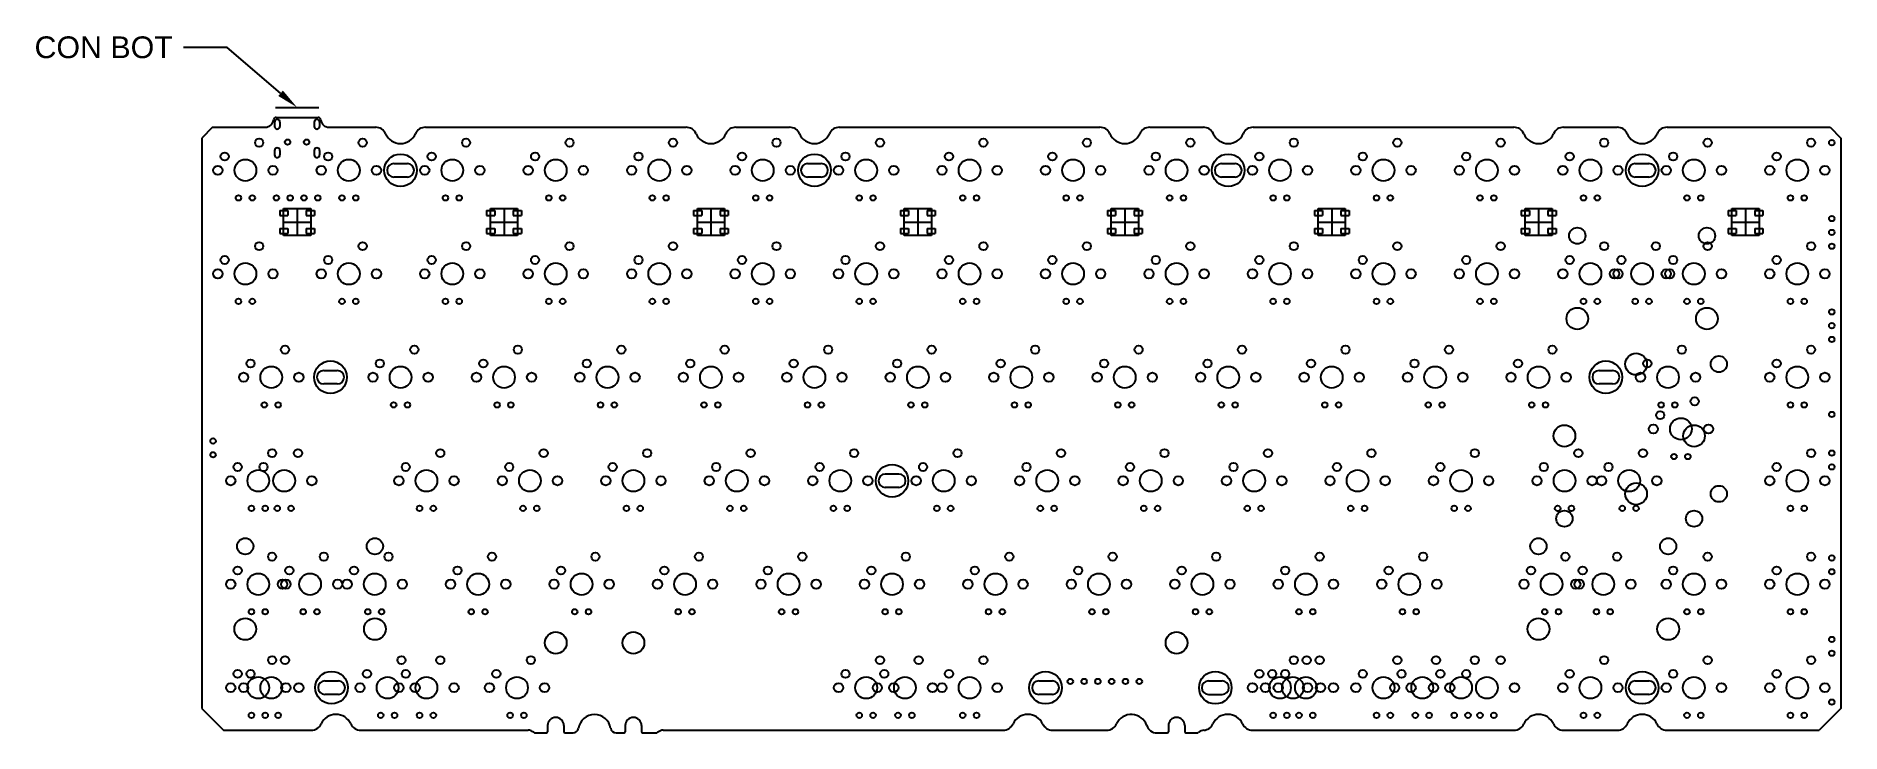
# Model space of a CAD drawing. Header units: millimetres. Extents: x 367 to 699, y 619 to 747.
import ezdxf
from ezdxf import colors
from ezdxf.entities.mleader import LeaderData, LeaderLine
from ezdxf.math import Vec2, Vec3

# ---------------------------------------------------------------- set-up
doc = ezdxf.new("R2010")
doc.units = ezdxf.units.MM
doc.layers.add('bmini', color=150, linetype='Continuous')
doc.styles.get("Standard").update_dxf_attribs({"font": 'arial.ttf'})

msp = doc.modelspace()

# ---------------------------------------------------------------- linework, layer by layer
at = {"layer": 'bmini', "color": 2}
for p, q in [((410.88, 731.22), (410.88, 730.42)), ((411.88, 731.22), (411.88, 730.42)), ((418.18, 731.22), (418.18, 730.42)), ((419.18, 731.22), (419.18, 730.42)), ((410.88, 725.97), (410.88, 725.17)), ((411.88, 725.97), (411.88, 725.17)), ((418.18, 725.97), (418.18, 725.17)), ((419.18, 725.97), (419.18, 725.17)), ((551.59, 628.34), (554.1, 628.34)), ((582.85, 628.34), (585.36, 628.34)), ((554.1, 625.85), (551.59, 625.85)), ((582.85, 625.85), (585.36, 625.85))]:
    msp.add_line(p, q, dxfattribs=at)
at = {"layer": 'bmini', "color": 5}
msp.add_line((411.03, 733.92), (419.03, 733.92), dxfattribs=at)
at = {"layer": 'bmini'}
for p, q in [((411.17, 732.07), (418.9, 732.07)), ((399.48, 730.27), (397.48, 728.27)), ((397.48, 728.27), (397.48, 623.27)), ((399.48, 730.27), (409.18, 730.27)), ((420.89, 730.27), (429.5, 730.27)), ((438.67, 730.27), (486.65, 730.27)), ((495.82, 730.27), (505.7, 730.27)), ((514.87, 730.27), (562.85, 730.27)), ((572.02, 730.27), (581.9, 730.27)), ((591.07, 730.27), (639.05, 730.27)), ((648.22, 730.27), (658.1, 730.27)), ((667.27, 730.27), (697.28, 730.27)), ((697.28, 730.27), (699.28, 728.27)), ((699.28, 728.27), (699.28, 623.27)), ((432.83, 723.59), (435.34, 723.59)), ((509.03, 723.59), (511.54, 723.59)), ((585.23, 723.59), (587.74, 723.59)), ((661.43, 723.59), (663.94, 723.59)), ((435.34, 721.1), (432.83, 721.1)), ((511.54, 721.1), (509.03, 721.1)), ((587.74, 721.1), (585.23, 721.1)), ((663.94, 721.1), (661.43, 721.1)), ((411.83, 714.92), (411.83, 714.02)), ((411.83, 714.92), (413.33, 714.92)), ((412.53, 715.32), (417.53, 715.32)), ((412.53, 710.32), (412.53, 715.32)), ((413.33, 714.92), (413.33, 714.02)), ((415.03, 715.32), (415.03, 710.32)), ((416.73, 714.92), (416.73, 714.02)), ((416.73, 714.92), (418.23, 714.92)), ((417.53, 715.32), (417.53, 710.32)), ((418.23, 714.92), (418.23, 714.02)), ((449.93, 714.92), (449.93, 714.02)), ((449.93, 714.92), (451.43, 714.92)), ((450.63, 715.32), (455.63, 715.32)), ((450.63, 710.32), (450.63, 715.32)), ((451.43, 714.92), (451.43, 714.02)), ((453.13, 715.32), (453.13, 710.32)), ((454.83, 714.92), (454.83, 714.02)), ((454.83, 714.92), (456.33, 714.92)), ((455.63, 715.32), (455.63, 710.32)), ((456.33, 714.92), (456.33, 714.02)), ((488.03, 714.92), (488.03, 714.02)), ((488.03, 714.92), (489.53, 714.92)), ((488.73, 715.32), (493.73, 715.32)), ((488.73, 710.32), (488.73, 715.32)), ((489.53, 714.92), (489.53, 714.02)), ((491.23, 715.32), (491.23, 710.32)), ((492.93, 714.92), (492.93, 714.02)), ((492.93, 714.92), (494.43, 714.92)), ((493.73, 715.32), (493.73, 710.32)), ((494.43, 714.92), (494.43, 714.02)), ((526.13, 714.92), (526.13, 714.02)), ((526.13, 714.92), (527.63, 714.92)), ((526.83, 715.32), (531.83, 715.32)), ((526.83, 710.32), (526.83, 715.32)), ((527.63, 714.92), (527.63, 714.02)), ((529.33, 715.32), (529.33, 710.32)), ((531.03, 714.92), (531.03, 714.02)), ((531.03, 714.92), (532.53, 714.92)), ((531.83, 715.32), (531.83, 710.32)), ((532.53, 714.92), (532.53, 714.02)), ((564.23, 714.92), (564.23, 714.02)), ((564.23, 714.92), (565.73, 714.92)), ((564.93, 715.32), (569.93, 715.32)), ((564.93, 710.32), (564.93, 715.32)), ((565.73, 714.92), (565.73, 714.02)), ((567.43, 715.32), (567.43, 710.32)), ((569.13, 714.92), (569.13, 714.02)), ((569.13, 714.92), (570.63, 714.92)), ((569.93, 715.32), (569.93, 710.32)), ((570.63, 714.92), (570.63, 714.02)), ((602.33, 714.92), (602.33, 714.02)), ((602.33, 714.92), (603.83, 714.92)), ((603.03, 715.32), (608.03, 715.32)), ((603.03, 710.32), (603.03, 715.32)), ((603.83, 714.92), (603.83, 714.02)), ((605.53, 715.32), (605.53, 710.32)), ((607.23, 714.92), (607.23, 714.02)), ((607.23, 714.92), (608.73, 714.92)), ((608.03, 715.32), (608.03, 710.32)), ((608.73, 714.92), (608.73, 714.02)), ((640.43, 714.92), (640.43, 714.02)), ((640.43, 714.92), (641.93, 714.92)), ((641.13, 715.32), (646.13, 715.32)), ((641.13, 710.32), (641.13, 715.32)), ((641.93, 714.92), (641.93, 714.02)), ((643.63, 715.32), (643.63, 710.32)), ((645.33, 714.92), (645.33, 714.02)), ((645.33, 714.92), (646.83, 714.92)), ((646.13, 715.32), (646.13, 710.32)), ((646.83, 714.92), (646.83, 714.02)), ((678.53, 714.92), (678.53, 714.02)), ((678.53, 714.92), (680.03, 714.92)), ((679.23, 715.32), (684.23, 715.32)), ((679.23, 710.32), (679.23, 715.32)), ((680.03, 714.92), (680.03, 714.02)), ((681.73, 715.32), (681.73, 710.32)), ((683.43, 714.92), (683.43, 714.02)), ((683.43, 714.92), (684.93, 714.92)), ((684.23, 715.32), (684.23, 710.32)), ((684.93, 714.92), (684.93, 714.02)), ((411.83, 714.02), (413.33, 714.02)), ((411.83, 711.62), (411.83, 710.72)), ((411.83, 711.62), (413.33, 711.62)), ((412.53, 712.82), (417.53, 712.82)), ((413.33, 711.62), (413.33, 710.72)), ((416.73, 714.02), (418.23, 714.02)), ((416.73, 711.62), (416.73, 710.72)), ((416.73, 711.62), (418.23, 711.62)), ((418.23, 711.62), (418.23, 710.72)), ((449.93, 714.02), (451.43, 714.02)), ((449.93, 711.62), (449.93, 710.72)), ((449.93, 711.62), (451.43, 711.62)), ((450.63, 712.82), (455.63, 712.82)), ((451.43, 711.62), (451.43, 710.72)), ((454.83, 714.02), (456.33, 714.02)), ((454.83, 711.62), (454.83, 710.72)), ((454.83, 711.62), (456.33, 711.62)), ((456.33, 711.62), (456.33, 710.72)), ((488.03, 714.02), (489.53, 714.02)), ((488.03, 711.62), (488.03, 710.72)), ((488.03, 711.62), (489.53, 711.62)), ((488.73, 712.82), (493.73, 712.82)), ((489.53, 711.62), (489.53, 710.72)), ((492.93, 714.02), (494.43, 714.02)), ((492.93, 711.62), (492.93, 710.72)), ((492.93, 711.62), (494.43, 711.62)), ((494.43, 711.62), (494.43, 710.72)), ((526.13, 714.02), (527.63, 714.02)), ((526.13, 711.62), (526.13, 710.72)), ((526.13, 711.62), (527.63, 711.62)), ((526.83, 712.82), (531.83, 712.82)), ((527.63, 711.62), (527.63, 710.72)), ((531.03, 714.02), (532.53, 714.02)), ((531.03, 711.62), (531.03, 710.72)), ((531.03, 711.62), (532.53, 711.62)), ((532.53, 711.62), (532.53, 710.72)), ((564.23, 714.02), (565.73, 714.02)), ((564.23, 711.62), (564.23, 710.72)), ((564.23, 711.62), (565.73, 711.62)), ((564.93, 712.82), (569.93, 712.82)), ((565.73, 711.62), (565.73, 710.72)), ((569.13, 714.02), (570.63, 714.02)), ((569.13, 711.62), (569.13, 710.72)), ((569.13, 711.62), (570.63, 711.62)), ((570.63, 711.62), (570.63, 710.72)), ((602.33, 714.02), (603.83, 714.02)), ((602.33, 711.62), (602.33, 710.72)), ((602.33, 711.62), (603.83, 711.62)), ((603.03, 712.82), (608.03, 712.82)), ((603.83, 711.62), (603.83, 710.72)), ((607.23, 714.02), (608.73, 714.02)), ((607.23, 711.62), (607.23, 710.72)), ((607.23, 711.62), (608.73, 711.62)), ((608.73, 711.62), (608.73, 710.72)), ((640.43, 714.02), (641.93, 714.02)), ((640.43, 711.62), (640.43, 710.72)), ((640.43, 711.62), (641.93, 711.62)), ((641.13, 712.82), (646.13, 712.82)), ((641.93, 711.62), (641.93, 710.72)), ((645.33, 714.02), (646.83, 714.02)), ((645.33, 711.62), (645.33, 710.72)), ((645.33, 711.62), (646.83, 711.62)), ((646.83, 711.62), (646.83, 710.72)), ((678.53, 714.02), (680.03, 714.02)), ((678.53, 711.62), (678.53, 710.72)), ((678.53, 711.62), (680.03, 711.62)), ((679.23, 712.82), (684.23, 712.82)), ((680.03, 711.62), (680.03, 710.72)), ((683.43, 714.02), (684.93, 714.02)), ((683.43, 711.62), (683.43, 710.72)), ((683.43, 711.62), (684.93, 711.62)), ((684.93, 711.62), (684.93, 710.72)), ((411.83, 710.72), (413.33, 710.72)), ((417.53, 710.32), (412.53, 710.32)), ((416.73, 710.72), (418.23, 710.72)), ((449.93, 710.72), (451.43, 710.72)), ((455.63, 710.32), (450.63, 710.32)), ((454.83, 710.72), (456.33, 710.72)), ((488.03, 710.72), (489.53, 710.72)), ((493.73, 710.32), (488.73, 710.32)), ((492.93, 710.72), (494.43, 710.72)), ((526.13, 710.72), (527.63, 710.72)), ((531.83, 710.32), (526.83, 710.32)), ((531.03, 710.72), (532.53, 710.72)), ((564.23, 710.72), (565.73, 710.72)), ((569.93, 710.32), (564.93, 710.32)), ((569.13, 710.72), (570.63, 710.72)), ((602.33, 710.72), (603.83, 710.72)), ((608.03, 710.32), (603.03, 710.32)), ((607.23, 710.72), (608.73, 710.72)), ((640.43, 710.72), (641.93, 710.72)), ((646.13, 710.32), (641.13, 710.32)), ((645.33, 710.72), (646.83, 710.72)), ((678.53, 710.72), (680.03, 710.72)), ((684.23, 710.32), (679.23, 710.32)), ((683.43, 710.72), (684.93, 710.72)), ((419.93, 685.49), (422.43, 685.49)), ((654.76, 685.49), (657.26, 685.49)), ((422.43, 683), (419.93, 683)), ((657.26, 683), (654.76, 683)), ((523.32, 666.44), (525.82, 666.44)), ((525.82, 663.95), (523.32, 663.95)), ((420.13, 628.34), (422.64, 628.34)), ((661.43, 628.34), (663.94, 628.34)), ((422.64, 625.85), (420.13, 625.85)), ((663.94, 625.85), (661.43, 625.85)), ((397.48, 623.27), (401.48, 619.27)), ((699.28, 623.27), (695.28, 619.27)), ((401.48, 619.27), (417.64, 619.27)), ((426.72, 619.27), (457.57, 619.27)), ((458.89, 618.77), (460.96, 618.77)), ((461.16, 620.11), (461.16, 618.97)), ((464.16, 620.11), (464.16, 618.97)), ((464.36, 618.77), (465.85, 618.77)), ((473.76, 618.77), (475.25, 618.77)), ((475.45, 620.11), (475.45, 618.97)), ((478.45, 620.11), (478.45, 618.97)), ((478.65, 618.77), (481.12, 618.77)), ((482.45, 619.27), (545.04, 619.27)), ((554.11, 619.27), (564.09, 619.27)), ((573.36, 618.77), (575.26, 618.77)), ((575.46, 620.11), (575.46, 618.97)), ((578.46, 620.11), (578.46, 618.97)), ((578.66, 618.77), (580.73, 618.77)), ((590.93, 619.27), (639.1, 619.27)), ((648.17, 619.27), (658.15, 619.27)), ((667.22, 619.27), (695.28, 619.27))]:
    msp.add_line(p, q, dxfattribs=at)
for centre, radius in [((408.05, 727.42), 0.75), ((427.1, 727.42), 0.75), ((446.15, 727.42), 0.75), ((465.2, 727.42), 0.75), ((484.25, 727.42), 0.75), ((503.3, 727.42), 0.75), ((522.35, 727.42), 0.75), ((541.4, 727.42), 0.75), ((560.45, 727.42), 0.75), ((579.5, 727.42), 0.75), ((598.55, 727.42), 0.75), ((617.6, 727.42), 0.75), ((636.65, 727.42), 0.75), ((655.7, 727.42), 0.75), ((674.75, 727.42), 0.75), ((693.8, 727.42), 0.75), ((401.7, 724.88), 0.75), ((420.75, 724.88), 0.75), ((434.08, 722.34), 3), ((439.8, 724.88), 0.75), ((458.85, 724.88), 0.75), ((477.9, 724.88), 0.75), ((496.95, 724.88), 0.75), ((510.28, 722.34), 3), ((516, 724.88), 0.75), ((535.05, 724.88), 0.75), ((554.1, 724.88), 0.75), ((573.15, 724.88), 0.75), ((586.48, 722.34), 3), ((592.2, 724.88), 0.75), ((611.25, 724.88), 0.75), ((630.3, 724.88), 0.75), ((649.35, 724.88), 0.75), ((662.68, 722.34), 3), ((668.4, 724.88), 0.75), ((687.45, 724.88), 0.75), ((400.43, 722.34), 0.85), ((405.51, 722.34), 2), ((410.59, 722.34), 0.85), ((419.48, 722.34), 0.85), ((424.56, 722.34), 2), ((429.64, 722.34), 0.85), ((438.53, 722.34), 0.85), ((443.61, 722.34), 2), ((448.69, 722.34), 0.85), ((457.58, 722.34), 0.85), ((462.66, 722.34), 2), ((467.74, 722.34), 0.85), ((476.63, 722.34), 0.85), ((481.71, 722.34), 2), ((486.79, 722.34), 0.85), ((495.68, 722.34), 0.85), ((500.76, 722.34), 2), ((505.84, 722.34), 0.85), ((514.73, 722.34), 0.85), ((519.81, 722.34), 2), ((524.89, 722.34), 0.85), ((533.78, 722.34), 0.85), ((538.86, 722.34), 2), ((543.94, 722.34), 0.85), ((552.83, 722.34), 0.85), ((557.91, 722.34), 2), ((562.99, 722.34), 0.85), ((571.88, 722.34), 0.85), ((576.96, 722.34), 2), ((582.04, 722.34), 0.85), ((590.93, 722.34), 0.85), ((596.01, 722.34), 2), ((601.09, 722.34), 0.85), ((609.98, 722.34), 0.85), ((615.06, 722.34), 2), ((620.14, 722.34), 0.85), ((629.03, 722.34), 0.85), ((634.11, 722.34), 2), ((639.19, 722.34), 0.85), ((648.08, 722.34), 0.85), ((653.16, 722.34), 2), ((658.24, 722.34), 0.85), ((667.13, 722.34), 0.85), ((672.21, 722.34), 2), ((677.29, 722.34), 0.85), ((686.18, 722.34), 0.85), ((691.26, 722.34), 2), ((696.34, 722.34), 0.85), ((404.24, 717.26), 0.5), ((406.78, 717.26), 0.5), ((423.29, 717.26), 0.5), ((425.83, 717.26), 0.5), ((442.34, 717.26), 0.5), ((444.88, 717.26), 0.5), ((461.39, 717.26), 0.5), ((463.93, 717.26), 0.5), ((480.44, 717.26), 0.5), ((482.98, 717.26), 0.5), ((499.49, 717.26), 0.5), ((502.03, 717.26), 0.5), ((518.54, 717.26), 0.5), ((521.08, 717.26), 0.5), ((537.59, 717.26), 0.5), ((540.13, 717.26), 0.5), ((556.64, 717.26), 0.5), ((559.18, 717.26), 0.5), ((575.69, 717.26), 0.5), ((578.23, 717.26), 0.5), ((594.74, 717.26), 0.5), ((597.28, 717.26), 0.5), ((613.79, 717.26), 0.5), ((616.33, 717.26), 0.5), ((632.84, 717.26), 0.5), ((635.38, 717.26), 0.5), ((651.89, 717.26), 0.5), ((654.43, 717.26), 0.5), ((670.94, 717.26), 0.5), ((673.48, 717.26), 0.5), ((689.99, 717.26), 0.5), ((692.53, 717.26), 0.5), ((650.75, 710.28), 1.5), ((674.62, 710.28), 1.5), ((408.05, 708.37), 0.75), ((427.1, 708.37), 0.75), ((446.15, 708.37), 0.75), ((465.2, 708.37), 0.75), ((484.25, 708.37), 0.75), ((503.3, 708.37), 0.75), ((522.35, 708.37), 0.75), ((541.4, 708.37), 0.75), ((560.45, 708.37), 0.75), ((579.5, 708.37), 0.75), ((598.55, 708.37), 0.75), ((617.6, 708.37), 0.75), ((636.65, 708.37), 0.75), ((655.7, 708.37), 0.75), ((665.22, 708.37), 0.75), ((674.75, 708.37), 0.75), ((693.8, 708.37), 0.75), ((401.7, 705.83), 0.75), ((405.51, 703.29), 2), ((420.75, 705.83), 0.75), ((424.56, 703.29), 2), ((439.8, 705.83), 0.75), ((443.61, 703.29), 2), ((458.85, 705.83), 0.75), ((462.66, 703.29), 2), ((477.9, 705.83), 0.75), ((481.71, 703.29), 2), ((496.95, 705.83), 0.75), ((500.76, 703.29), 2), ((516, 705.83), 0.75), ((519.81, 703.29), 2), ((535.05, 705.83), 0.75), ((538.86, 703.29), 2), ((554.1, 705.83), 0.75), ((557.91, 703.29), 2), ((573.15, 705.83), 0.75), ((576.96, 703.29), 2), ((592.2, 705.83), 0.75), ((596.01, 703.29), 2), ((611.25, 705.83), 0.75), ((615.06, 703.29), 2), ((630.3, 705.83), 0.75), ((634.11, 703.29), 2), ((649.35, 705.83), 0.75), ((653.16, 703.29), 2), ((658.87, 705.83), 0.75), ((662.68, 703.29), 2), ((668.4, 705.83), 0.75), ((672.21, 703.29), 2), ((687.45, 705.83), 0.75), ((691.26, 703.29), 2), ((400.43, 703.29), 0.85), ((410.59, 703.29), 0.85), ((419.48, 703.29), 0.85), ((429.64, 703.29), 0.85), ((438.53, 703.29), 0.85), ((448.69, 703.29), 0.85), ((457.58, 703.29), 0.85), ((467.74, 703.29), 0.85), ((476.63, 703.29), 0.85), ((486.79, 703.29), 0.85), ((495.68, 703.29), 0.85), ((505.84, 703.29), 0.85), ((514.73, 703.29), 0.85), ((524.89, 703.29), 0.85), ((533.78, 703.29), 0.85), ((543.94, 703.29), 0.85), ((552.83, 703.29), 0.85), ((562.99, 703.29), 0.85), ((571.88, 703.29), 0.85), ((582.04, 703.29), 0.85), ((590.93, 703.29), 0.85), ((601.09, 703.29), 0.85), ((609.98, 703.29), 0.85), ((620.14, 703.29), 0.85), ((629.03, 703.29), 0.85), ((639.19, 703.29), 0.85), ((648.08, 703.29), 0.85), ((657.6, 703.29), 0.85), ((658.24, 703.29), 0.85), ((667.13, 703.29), 0.85), ((667.76, 703.29), 0.85), ((677.29, 703.29), 0.85), ((686.18, 703.29), 0.85), ((696.34, 703.29), 0.85), ((404.24, 698.21), 0.5), ((406.78, 698.21), 0.5), ((423.29, 698.21), 0.5), ((425.83, 698.21), 0.5), ((442.34, 698.21), 0.5), ((444.88, 698.21), 0.5), ((461.39, 698.21), 0.5), ((463.93, 698.21), 0.5), ((480.44, 698.21), 0.5), ((482.98, 698.21), 0.5), ((499.49, 698.21), 0.5), ((502.03, 698.21), 0.5), ((518.54, 698.21), 0.5), ((521.08, 698.21), 0.5), ((537.59, 698.21), 0.5), ((540.13, 698.21), 0.5), ((556.64, 698.21), 0.5), ((559.18, 698.21), 0.5), ((575.69, 698.21), 0.5), ((578.23, 698.21), 0.5), ((594.74, 698.21), 0.5), ((597.28, 698.21), 0.5), ((613.79, 698.21), 0.5), ((616.33, 698.21), 0.5), ((632.84, 698.21), 0.5), ((635.38, 698.21), 0.5), ((651.89, 698.21), 0.5), ((654.43, 698.21), 0.5), ((661.41, 698.21), 0.5), ((663.95, 698.21), 0.5), ((670.94, 698.21), 0.5), ((673.48, 698.21), 0.5), ((689.99, 698.21), 0.5), ((692.53, 698.21), 0.5), ((650.75, 695.04), 2), ((674.62, 695.04), 2), ((412.81, 689.32), 0.75), ((436.62, 689.32), 0.75), ((455.67, 689.32), 0.75), ((474.72, 689.32), 0.75), ((493.77, 689.32), 0.75), ((512.82, 689.32), 0.75), ((531.87, 689.32), 0.75), ((550.92, 689.32), 0.75), ((569.97, 689.32), 0.75), ((589.02, 689.32), 0.75), ((608.07, 689.32), 0.75), ((627.12, 689.32), 0.75), ((646.17, 689.32), 0.75), ((661.57, 686.66), 2), ((669.99, 689.32), 0.75), ((676.81, 686.66), 1.5), ((693.8, 689.32), 0.75), ((405.19, 684.24), 0.85), ((406.46, 686.78), 0.75), ((410.27, 684.24), 2), ((415.35, 684.24), 0.85), ((421.18, 684.24), 3), ((429, 684.24), 0.85), ((430.27, 686.78), 0.75), ((434.08, 684.24), 2), ((439.16, 684.24), 0.85), ((448.05, 684.24), 0.85), ((449.32, 686.78), 0.75), ((453.13, 684.24), 2), ((458.21, 684.24), 0.85), ((467.1, 684.24), 0.85), ((468.37, 686.78), 0.75), ((472.18, 684.24), 2), ((477.26, 684.24), 0.85), ((486.15, 684.24), 0.85), ((487.42, 686.78), 0.75), ((491.23, 684.24), 2), ((496.31, 684.24), 0.85), ((505.2, 684.24), 0.85), ((506.47, 686.78), 0.75), ((510.28, 684.24), 2), ((515.36, 684.24), 0.85), ((524.25, 684.24), 0.85), ((525.52, 686.78), 0.75), ((529.33, 684.24), 2), ((534.41, 684.24), 0.85), ((543.3, 684.24), 0.85), ((544.57, 686.78), 0.75), ((548.38, 684.24), 2), ((553.46, 684.24), 0.85), ((562.35, 684.24), 0.85), ((563.62, 686.78), 0.75), ((567.43, 684.24), 2), ((572.51, 684.24), 0.85), ((581.4, 684.24), 0.85), ((582.67, 686.78), 0.75), ((586.48, 684.24), 2), ((591.56, 684.24), 0.85), ((600.45, 684.24), 0.85), ((601.72, 686.78), 0.75), ((605.53, 684.24), 2), ((610.61, 684.24), 0.85), ((619.5, 684.24), 0.85), ((620.77, 686.78), 0.75), ((624.58, 684.24), 2), ((629.66, 684.24), 0.85), ((638.55, 684.24), 0.85), ((639.82, 686.78), 0.75), ((643.63, 684.24), 2), ((648.71, 684.24), 0.85), ((656.01, 684.24), 3), ((662.37, 684.24), 0.85), ((663.64, 686.78), 0.75), ((667.45, 684.24), 2), ((672.53, 684.24), 0.85), ((686.18, 684.24), 0.85), ((687.45, 686.78), 0.75), ((691.26, 684.24), 2), ((696.34, 684.24), 0.85), ((409, 679.16), 0.5), ((411.54, 679.16), 0.5), ((432.81, 679.16), 0.5), ((435.35, 679.16), 0.5), ((451.86, 679.16), 0.5), ((454.4, 679.16), 0.5), ((470.91, 679.16), 0.5), ((473.45, 679.16), 0.5), ((489.96, 679.16), 0.5), ((492.5, 679.16), 0.5), ((509.01, 679.16), 0.5), ((511.55, 679.16), 0.5), ((528.06, 679.16), 0.5), ((530.6, 679.16), 0.5), ((547.11, 679.16), 0.5), ((549.65, 679.16), 0.5), ((566.16, 679.16), 0.5), ((568.7, 679.16), 0.5), ((585.21, 679.16), 0.5), ((587.75, 679.16), 0.5), ((604.26, 679.16), 0.5), ((606.8, 679.16), 0.5), ((623.31, 679.16), 0.5), ((625.85, 679.16), 0.5), ((642.36, 679.16), 0.5), ((644.9, 679.16), 0.5), ((666.02, 677.26), 0.75), ((666.18, 679.16), 0.5), ((668.72, 679.16), 0.5), ((672.37, 679.8), 0.75), ((689.99, 679.16), 0.5), ((692.53, 679.16), 0.5), ((648.37, 673.45), 2), ((664.75, 674.72), 0.85), ((669.83, 674.72), 2), ((672.24, 673.45), 2), ((672.24, 673.45), 2), ((674.91, 674.72), 0.85), ((404.08, 667.73), 0.75), ((408.84, 667.73), 0.75), ((410.43, 670.27), 0.75), ((415.19, 670.27), 0.75), ((435.04, 667.73), 0.75), ((441.39, 670.27), 0.75), ((454.09, 667.73), 0.75), ((460.44, 670.27), 0.75), ((473.14, 667.73), 0.75), ((479.49, 670.27), 0.75), ((492.19, 667.73), 0.75), ((498.54, 670.27), 0.75), ((511.24, 667.73), 0.75), ((517.59, 670.27), 0.75), ((524.57, 665.19), 3), ((530.29, 667.73), 0.75), ((536.64, 670.27), 0.75), ((549.34, 667.73), 0.75), ((555.69, 670.27), 0.75), ((568.39, 667.73), 0.75), ((574.74, 670.27), 0.75), ((587.44, 667.73), 0.75), ((593.79, 670.27), 0.75), ((606.49, 667.73), 0.75), ((612.84, 670.27), 0.75), ((625.54, 667.73), 0.75), ((631.89, 670.27), 0.75), ((644.59, 667.73), 0.75), ((650.94, 670.27), 0.75), ((656.49, 667.73), 0.75), ((662.84, 670.27), 0.75), ((668.56, 669.64), 0.5), ((671.1, 669.64), 0.5), ((687.45, 667.73), 0.75), ((693.8, 670.27), 0.75), ((402.81, 665.19), 0.85), ((407.89, 665.19), 2), ((412.65, 665.19), 2), ((417.73, 665.19), 0.85), ((433.77, 665.19), 0.85), ((438.85, 665.19), 2), ((443.93, 665.19), 0.85), ((452.82, 665.19), 0.85), ((457.9, 665.19), 2), ((462.98, 665.19), 0.85), ((471.87, 665.19), 0.85), ((476.95, 665.19), 2), ((482.03, 665.19), 0.85), ((490.92, 665.19), 0.85), ((496, 665.19), 2), ((501.08, 665.19), 0.85), ((509.97, 665.19), 0.85), ((515.05, 665.19), 2), ((520.13, 665.19), 0.85), ((529.02, 665.19), 0.85), ((534.1, 665.19), 2), ((539.18, 665.19), 0.85), ((548.07, 665.19), 0.85), ((553.15, 665.19), 2), ((558.23, 665.19), 0.85), ((567.12, 665.19), 0.85), ((572.2, 665.19), 2), ((577.28, 665.19), 0.85), ((586.17, 665.19), 0.85), ((591.25, 665.19), 2), ((596.33, 665.19), 0.85), ((605.22, 665.19), 0.85), ((610.3, 665.19), 2), ((615.38, 665.19), 0.85), ((624.27, 665.19), 0.85), ((629.35, 665.19), 2), ((634.43, 665.19), 0.85), ((643.32, 665.19), 0.85), ((648.4, 665.19), 2), ((653.48, 665.19), 0.85), ((655.22, 665.19), 0.85), ((660.3, 665.19), 2), ((661.57, 662.78), 2), ((665.38, 665.19), 0.85), ((686.18, 665.19), 0.85), ((691.26, 665.19), 2), ((696.34, 665.19), 0.85), ((676.81, 662.78), 1.5), ((406.62, 660.11), 0.5), ((409.16, 660.11), 0.5), ((411.38, 660.11), 0.5), ((413.92, 660.11), 0.5), ((437.58, 660.11), 0.5), ((440.12, 660.11), 0.5), ((456.63, 660.11), 0.5), ((459.17, 660.11), 0.5), ((475.68, 660.11), 0.5), ((478.22, 660.11), 0.5), ((494.73, 660.11), 0.5), ((497.27, 660.11), 0.5), ((513.78, 660.11), 0.5), ((516.32, 660.11), 0.5), ((532.83, 660.11), 0.5), ((535.37, 660.11), 0.5), ((551.88, 660.11), 0.5), ((554.42, 660.11), 0.5), ((570.93, 660.11), 0.5), ((573.47, 660.11), 0.5), ((589.98, 660.11), 0.5), ((592.52, 660.11), 0.5), ((609.03, 660.11), 0.5), ((611.57, 660.11), 0.5), ((628.08, 660.11), 0.5), ((630.62, 660.11), 0.5), ((647.13, 660.11), 0.5), ((648.37, 658.21), 1.5), ((649.67, 660.11), 0.5), ((659.03, 660.11), 0.5), ((661.57, 660.11), 0.5), ((672.24, 658.21), 1.5), ((689.99, 660.11), 0.5), ((692.53, 660.11), 0.5), ((405.48, 653.13), 1.5), ((410.43, 651.22), 0.75), ((419.96, 651.22), 0.75), ((429.35, 653.13), 1.5), ((431.86, 651.22), 0.75), ((450.91, 651.22), 0.75), ((469.96, 651.22), 0.75), ((489.01, 651.22), 0.75), ((508.06, 651.22), 0.75), ((527.11, 651.22), 0.75), ((546.16, 651.22), 0.75), ((565.21, 651.22), 0.75), ((584.26, 651.22), 0.75), ((603.31, 651.22), 0.75), ((622.36, 651.22), 0.75), ((643.6, 653.13), 1.5), ((648.56, 651.22), 0.75), ((658.08, 651.22), 0.75), ((667.48, 653.13), 1.5), ((674.75, 651.22), 0.75), ((693.8, 651.22), 0.75), ((404.08, 648.68), 0.75), ((407.89, 646.14), 2), ((413.61, 648.68), 0.75), ((417.42, 646.14), 2), ((425.51, 648.68), 0.75), ((429.32, 646.14), 2), ((444.56, 648.68), 0.75), ((448.37, 646.14), 2), ((463.61, 648.68), 0.75), ((467.42, 646.14), 2), ((482.66, 648.68), 0.75), ((486.47, 646.14), 2), ((501.71, 648.68), 0.75), ((505.52, 646.14), 2), ((520.76, 648.68), 0.75), ((524.57, 646.14), 2), ((539.81, 648.68), 0.75), ((543.62, 646.14), 2), ((558.86, 648.68), 0.75), ((562.67, 646.14), 2), ((577.91, 648.68), 0.75), ((581.72, 646.14), 2), ((596.96, 648.68), 0.75), ((600.77, 646.14), 2), ((616.01, 648.68), 0.75), ((619.82, 646.14), 2), ((642.21, 648.68), 0.75), ((646.02, 646.14), 2), ((651.73, 648.68), 0.75), ((655.54, 646.14), 2), ((668.4, 648.68), 0.75), ((672.21, 646.14), 2), ((687.45, 648.68), 0.75), ((691.26, 646.14), 2), ((402.81, 646.14), 0.85), ((412.34, 646.14), 0.85), ((412.34, 646.14), 0.85), ((412.97, 646.14), 0.85), ((422.5, 646.14), 0.85), ((424.24, 646.14), 0.85), ((434.4, 646.14), 0.85), ((443.29, 646.14), 0.85), ((453.45, 646.14), 0.85), ((462.34, 646.14), 0.85), ((472.5, 646.14), 0.85), ((481.39, 646.14), 0.85), ((491.55, 646.14), 0.85), ((500.44, 646.14), 0.85), ((510.6, 646.14), 0.85), ((519.49, 646.14), 0.85), ((529.65, 646.14), 0.85), ((538.54, 646.14), 0.85), ((548.7, 646.14), 0.85), ((557.59, 646.14), 0.85), ((567.75, 646.14), 0.85), ((576.64, 646.14), 0.85), ((586.8, 646.14), 0.85), ((595.69, 646.14), 0.85), ((605.85, 646.14), 0.85), ((614.74, 646.14), 0.85), ((624.9, 646.14), 0.85), ((640.94, 646.14), 0.85), ((650.46, 646.14), 0.85), ((651.1, 646.14), 0.85), ((660.62, 646.14), 0.85), ((667.13, 646.14), 0.85), ((677.29, 646.14), 0.85), ((686.18, 646.14), 0.85), ((696.34, 646.14), 0.85), ((406.62, 641.06), 0.5), ((409.16, 641.06), 0.5), ((416.15, 641.06), 0.5), ((418.69, 641.06), 0.5), ((428.05, 641.06), 0.5), ((430.59, 641.06), 0.5), ((447.1, 641.06), 0.5), ((449.64, 641.06), 0.5), ((466.15, 641.06), 0.5), ((468.69, 641.06), 0.5), ((485.2, 641.06), 0.5), ((487.74, 641.06), 0.5), ((504.25, 641.06), 0.5), ((506.79, 641.06), 0.5), ((523.3, 641.06), 0.5), ((525.84, 641.06), 0.5), ((542.35, 641.06), 0.5), ((544.89, 641.06), 0.5), ((561.4, 641.06), 0.5), ((563.94, 641.06), 0.5), ((580.45, 641.06), 0.5), ((582.99, 641.06), 0.5), ((599.5, 641.06), 0.5), ((602.04, 641.06), 0.5), ((618.55, 641.06), 0.5), ((621.09, 641.06), 0.5), ((644.75, 641.06), 0.5), ((647.29, 641.06), 0.5), ((654.27, 641.06), 0.5), ((656.81, 641.06), 0.5), ((670.94, 641.06), 0.5), ((673.48, 641.06), 0.5), ((689.99, 641.06), 0.5), ((692.53, 641.06), 0.5), ((405.48, 637.89), 2), ((429.35, 637.89), 2), ((643.6, 637.89), 2), ((667.48, 637.89), 2), ((462.66, 635.35), 2), ((476.95, 635.35), 2), ((576.96, 635.35), 2), ((410.43, 632.17), 0.75), ((412.81, 632.17), 0.75), ((434.24, 632.17), 0.75), ((441.39, 632.17), 0.75), ((458.06, 632.17), 0.75), ((522.35, 632.17), 0.75), ((529.49, 632.17), 0.75), ((541.4, 632.17), 0.75), ((598.55, 632.17), 0.75), ((600.93, 632.17), 0.75), ((603.31, 632.17), 0.75), ((617.6, 632.17), 0.75), ((624.74, 632.17), 0.75), ((631.89, 632.17), 0.75), ((636.65, 632.17), 0.75), ((655.7, 632.17), 0.75), ((674.75, 632.17), 0.75), ((693.8, 632.17), 0.75), ((404.08, 629.63), 0.75), ((406.46, 629.63), 0.75), ((407.89, 627.09), 2), ((410.27, 627.09), 2), ((421.38, 627.1), 3), ((427.89, 629.63), 0.75), ((431.7, 627.09), 2), ((435.04, 629.63), 0.75), ((438.85, 627.09), 2), ((451.71, 629.63), 0.75), ((455.52, 627.09), 2), ((516, 629.63), 0.75), ((519.81, 627.09), 2), ((523.14, 629.63), 0.75), ((526.95, 627.09), 2), ((535.05, 629.63), 0.75), ((538.86, 627.09), 2), ((592.2, 629.63), 0.75), ((594.58, 629.63), 0.75), ((596.01, 627.09), 2), ((596.96, 629.63), 0.75), ((598.39, 627.09), 2), ((600.77, 627.09), 2), ((611.25, 629.63), 0.75), ((615.06, 627.09), 2), ((618.39, 629.63), 0.75), ((622.2, 627.09), 2), ((625.54, 629.63), 0.75), ((629.35, 627.09), 2), ((630.3, 629.63), 0.75), ((634.11, 627.09), 2), ((649.35, 629.63), 0.75), ((653.16, 627.09), 2), ((662.68, 627.09), 3), ((668.4, 629.63), 0.75), ((672.21, 627.09), 2), ((687.45, 629.63), 0.75), ((691.26, 627.09), 2), ((402.81, 627.09), 0.85), ((405.19, 627.09), 0.85), ((412.97, 627.09), 0.85), ((415.35, 627.09), 0.85), ((426.62, 627.09), 0.85), ((433.77, 627.09), 0.85), ((436.78, 627.09), 0.85), ((443.93, 627.09), 0.85), ((450.44, 627.09), 0.85), ((460.6, 627.09), 0.85), ((514.73, 627.09), 0.85), ((521.87, 627.09), 0.85), ((524.89, 627.09), 0.85), ((532.03, 627.09), 0.85), ((533.78, 627.09), 0.85), ((543.94, 627.09), 0.85), ((590.93, 627.09), 0.85), ((590.93, 627.09), 0.85), ((593.31, 627.09), 0.85), ((595.69, 627.09), 0.85), ((601.09, 627.09), 0.85), ((603.47, 627.09), 0.85), ((605.85, 627.09), 0.85), ((609.98, 627.09), 0.85), ((617.12, 627.09), 0.85), ((620.14, 627.09), 0.85), ((624.27, 627.09), 0.85), ((627.28, 627.09), 0.85), ((639.19, 627.09), 0.85), ((648.08, 627.09), 0.85), ((658.24, 627.09), 0.85), ((667.13, 627.09), 0.85), ((677.29, 627.09), 0.85), ((686.18, 627.09), 0.85), ((696.34, 627.09), 0.85), ((406.62, 622.01), 0.5), ((409.16, 622.01), 0.5), ((411.54, 622.01), 0.5), ((430.43, 622.01), 0.5), ((432.97, 622.01), 0.5), ((437.58, 622.01), 0.5), ((440.12, 622.01), 0.5), ((454.25, 622.01), 0.5), ((456.79, 622.01), 0.5), ((518.54, 622.01), 0.5), ((521.08, 622.01), 0.5), ((525.68, 622.01), 0.5), ((528.22, 622.01), 0.5), ((537.59, 622.01), 0.5), ((540.13, 622.01), 0.5), ((594.74, 622.01), 0.5), ((597.28, 622.01), 0.5), ((599.5, 622.01), 0.5), ((602.04, 622.01), 0.5), ((613.79, 622.01), 0.5), ((616.33, 622.01), 0.5), ((620.93, 622.01), 0.5), ((623.47, 622.01), 0.5), ((628.08, 622.01), 0.5), ((630.62, 622.01), 0.5), ((632.84, 622.01), 0.5), ((635.38, 622.01), 0.5), ((651.89, 622.01), 0.5), ((654.43, 622.01), 0.5), ((670.94, 622.01), 0.5), ((673.48, 622.01), 0.5), ((689.99, 622.01), 0.5), ((692.53, 622.01), 0.5)]:
    msp.add_circle(centre, radius, dxfattribs=at)
at = {"layer": 'bmini', "color": 2, "linetype": 'Continuous'}
for centre in [(413.28, 727.52), (416.78, 727.52), (697.61, 727.42), (411.22, 717.26), (413.76, 717.26), (416.3, 717.26), (418.84, 717.26), (697.61, 713.45), (697.61, 710.91), (697.61, 708.37), (697.61, 696.28), (697.61, 693.74), (697.61, 691.2), (697.61, 677.39), (399.56, 672.5), (399.56, 669.96), (697.61, 670.27), (697.61, 667.73), (697.61, 650.97), (697.61, 648.43), (697.61, 635.98), (697.61, 633.44), (557.4, 628.24), (559.94, 628.24), (562.48, 628.24), (565.02, 628.24), (567.56, 628.24), (570.1, 628.24), (697.61, 624.43)]:
    msp.add_circle(centre, 0.5, dxfattribs=at)
at = {"layer": 'bmini', "color": 2}
for centre in [(552.84, 627.09), (584.1, 627.09)]:
    msp.add_circle(centre, 3, dxfattribs=at)
at = {"layer": 'bmini'}
for centre, radius, start, end in [((409.18, 731.77), 1.5, 270, 354.2608), ((411.17, 731.57), 0.5, 90, 174.2608), ((418.9, 731.57), 0.5, 5.7392, 90), ((420.89, 731.77), 1.5, 185.7392, 270), ((429.5, 728.27), 2, 23.5782, 90), ((434.08, 730.27), 3, 203.5782, 336.4218), ((438.67, 728.27), 2, 90, 156.4218), ((486.65, 728.27), 2, 23.5782, 90), ((491.23, 730.27), 3, 203.5782, 336.4218), ((495.82, 728.27), 2, 90, 156.4218), ((505.7, 728.27), 2, 23.5782, 90), ((510.28, 730.27), 3, 203.5782, 336.4218), ((514.87, 728.27), 2, 90, 156.4218), ((562.85, 728.27), 2, 23.5782, 90), ((567.43, 730.27), 3, 203.5782, 336.4218), ((572.02, 728.27), 2, 90, 156.4218), ((581.9, 728.27), 2, 23.5782, 90), ((586.48, 730.27), 3, 203.5782, 336.4218), ((591.07, 728.27), 2, 90, 156.4218), ((639.05, 728.27), 2, 23.5782, 90), ((643.63, 730.27), 3, 203.5782, 336.4218), ((648.22, 728.27), 2, 90, 156.4218), ((658.1, 728.27), 2, 23.5782, 90), ((662.68, 730.27), 3, 203.5782, 336.4218), ((667.27, 728.27), 2, 90, 156.4218), ((432.83, 722.34), 1.24, 90, 270), ((435.34, 722.34), 1.24, 270, 90), ((509.03, 722.34), 1.24, 90, 270), ((511.54, 722.34), 1.24, 270, 90), ((585.23, 722.34), 1.24, 90, 270), ((587.74, 722.34), 1.24, 270, 90), ((661.43, 722.34), 1.24, 90, 270), ((663.94, 722.34), 1.24, 270, 90), ((419.93, 684.24), 1.24, 90, 270), ((422.43, 684.24), 1.24, 270, 90), ((654.76, 684.24), 1.24, 90, 270), ((657.26, 684.24), 1.24, 270, 90), ((523.32, 665.19), 1.24, 90, 270), ((525.82, 665.19), 1.24, 270, 90), ((420.13, 627.1), 1.24, 90, 270), ((422.64, 627.1), 1.24, 270, 90), ((661.43, 627.09), 1.24, 90, 270), ((663.94, 627.09), 1.24, 270, 90), ((422.18, 619.17), 3, 24.8346, 155.1654), ((462.66, 620.11), 1.5, 0, 180), ((469.8, 619.17), 3, 8.6269, 171.3731), ((476.95, 620.11), 1.5, 0, 180), ((549.58, 619.17), 3, 24.8346, 155.1654), ((568.63, 619.17), 3, 18.6629, 155.1654), ((576.96, 620.11), 1.5, 0, 180), ((586.39, 619.17), 3, 24.8346, 155.2375), ((643.63, 619.17), 3, 24.8346, 155.1654), ((662.68, 619.17), 3, 24.8346, 155.1654), ((417.64, 621.27), 2, 270, 335.1654), ((426.72, 621.27), 2, 204.8346, 270), ((457.57, 617.77), 1.5, 48.5904, 90), ((458.89, 619.27), 0.5, 228.5904, 270), ((460.96, 618.97), 0.2, 270, 0), ((464.36, 618.97), 0.2, 180, 270), ((465.85, 619.77), 1, 270, 351.3731), ((473.76, 619.77), 1, 188.6269, 270), ((475.25, 618.97), 0.2, 270, 0), ((478.65, 618.97), 0.2, 180, 270), ((481.12, 619.27), 0.5, 270, 311.4096), ((482.45, 617.77), 1.5, 90, 131.4096), ((545.04, 621.27), 2, 270, 335.1654), ((554.11, 621.27), 2, 204.8346, 270), ((564.09, 621.27), 2, 270, 335.1654), ((573.36, 620.77), 2, 198.6629, 270), ((575.26, 618.97), 0.2, 270, 0), ((578.66, 618.97), 0.2, 180, 270), ((580.73, 619.27), 0.5, 270, 311.4096), ((582.05, 617.77), 1.5, 93.2731, 131.4096), ((581.85, 621.26), 2, 273.2731, 335.2375), ((590.93, 621.27), 2, 204.8346, 270), ((639.1, 621.27), 2, 270, 335.1654), ((648.17, 621.27), 2, 204.8346, 270), ((658.15, 621.27), 2, 270, 335.1654), ((667.22, 621.27), 2, 204.8346, 270)]:
    msp.add_arc(centre, radius, start, end, dxfattribs=at)
at = {"layer": 'bmini', "color": 2, "linetype": 'Continuous'}
for centre, start, end in [((411.38, 731.22), 0, 180), ((418.68, 731.22), 0, 180), ((411.38, 730.42), 180, 0), ((418.68, 730.42), 180, 0), ((411.38, 725.97), 0, 180), ((411.38, 725.17), 180, 0), ((418.68, 725.97), 0, 180), ((418.68, 725.17), 180, 0)]:
    msp.add_arc(centre, 0.5, start, end, dxfattribs=at)
at = {"layer": 'bmini', "color": 2}
for centre, start, end in [((551.59, 627.09), 90, 270), ((554.1, 627.09), 270, 90), ((582.85, 627.09), 90, 270), ((585.36, 627.09), 270, 90)]:
    msp.add_arc(centre, 1.24, start, end, dxfattribs=at)

# ---------------------------------------------------------------- leaders
at = {"layer": 'bmini'}
ml = msp.add_multileader_mtext('Standard', dxfattribs=at)
ml.set_content('CON BOT', color=256)
ml.set_leader_properties()
ml.build(insert=Vec2(0, 0))
ctx = ml.context
ctx.base_point, ctx.plane_origin = Vec3(365.08, 744.95), Vec3(415.03, 733.92)
ctx.text_align_type = 2
notes = []
notes.append((ctx, [(0, (1, 1, 0), (402.14, 744.95), (-1, 0), 8, [(0, [(415.03, 733.92)], 0, [])])]))
ctx.mtext.insert, ctx.mtext.alignment, ctx.mtext.flow_direction = Vec3(392.14, 746.99), 3, 5
for ctx, leaders in notes:
    for number, flags, end, landing, length, lines in leaders:
        leader = LeaderData()
        leader.index, (leader.has_last_leader_line, leader.has_dogleg_vector, leader.attachment_direction) = number, flags
        leader.last_leader_point, leader.dogleg_vector, leader.dogleg_length = Vec3(end), Vec3(landing), length
        for number, points, colour, breaks in lines:
            line = LeaderLine()
            line.index, line.vertices, line.color, line.breaks = number, Vec3.list(points), colors.encode_raw_color(colour), breaks
            leader.lines.append(line)
        ctx.leaders.append(leader)

doc.saveas('drawing.dxf')
